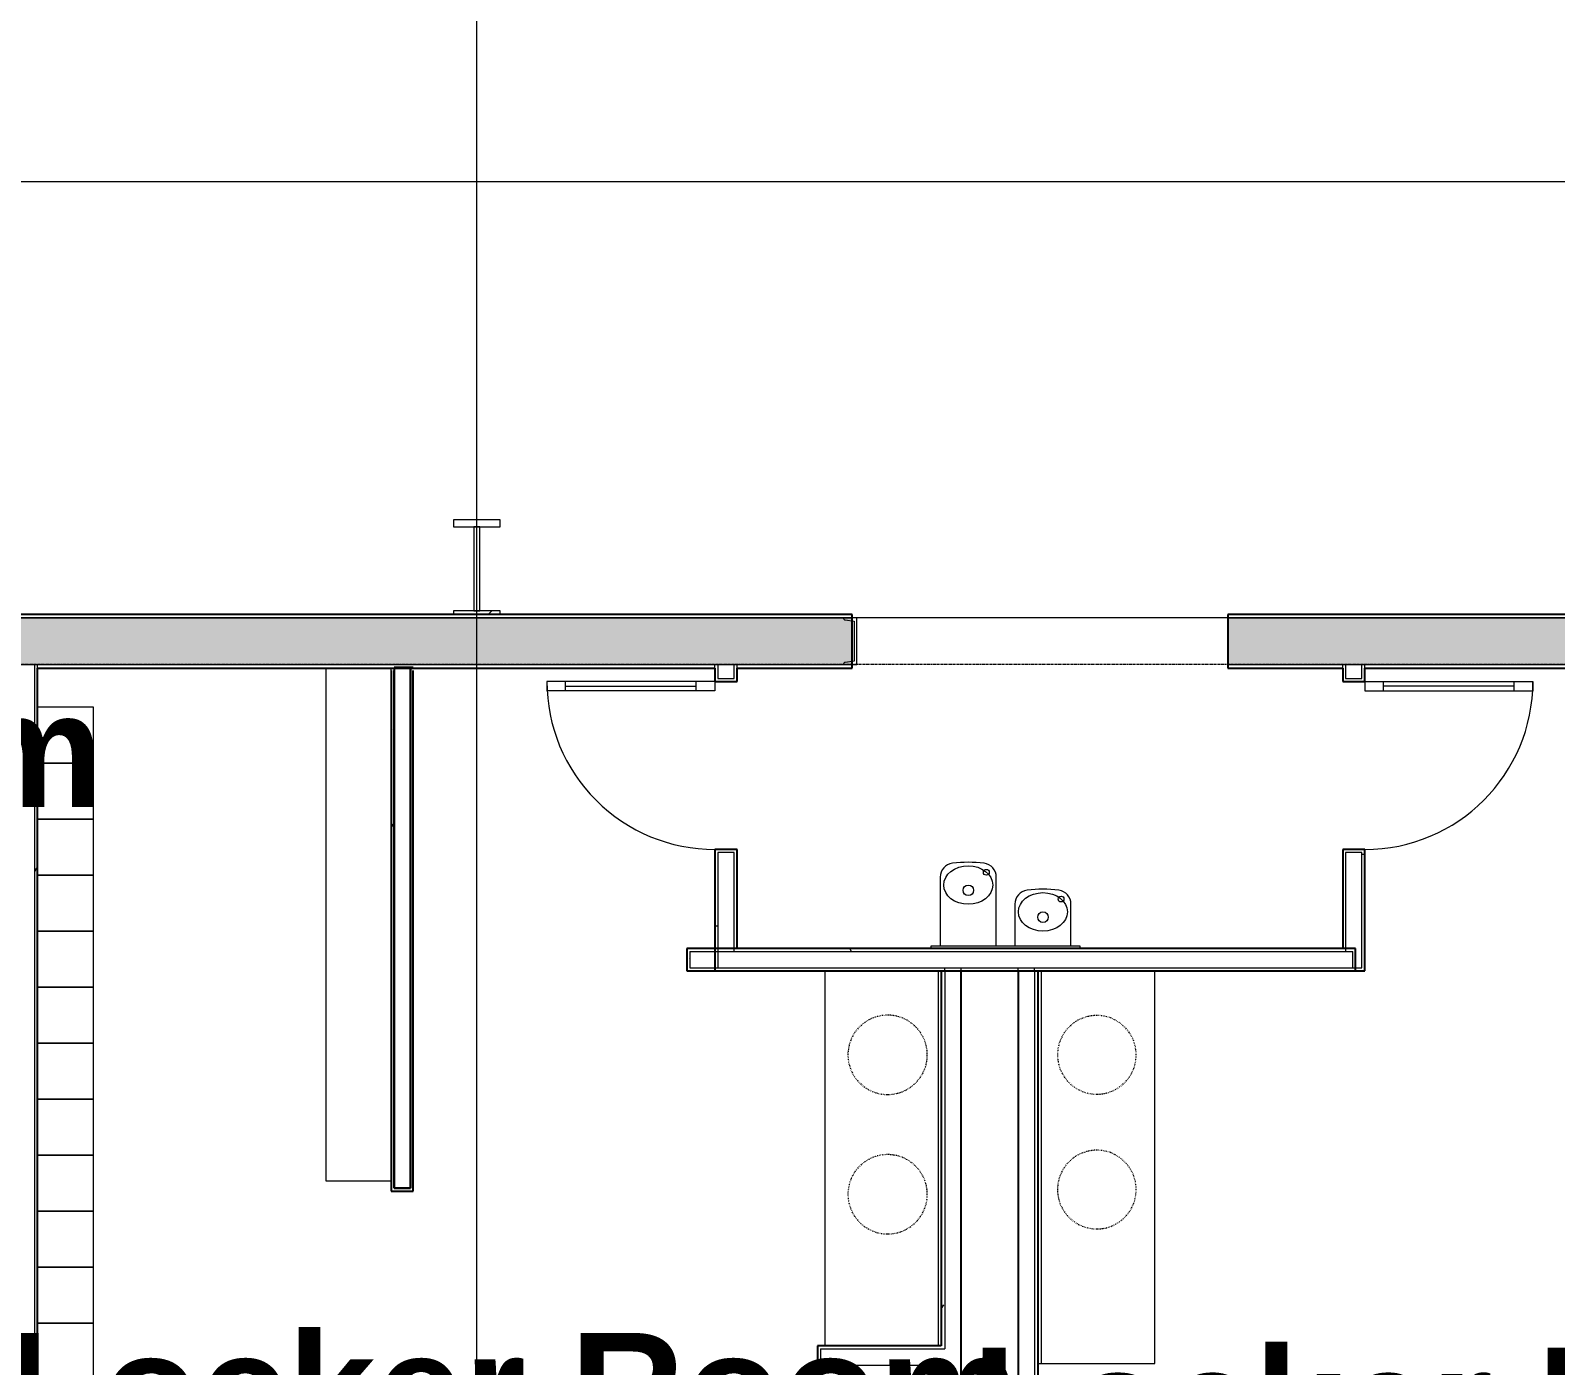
# Model space of a CAD drawing. Header units: inches. Extents: x 25557 to 33164, y -23509 to -20035.
# Drawn here: x 31238.6 to 31565.3, y -22519.7 to -22233.7 of the extents above; entities that cross this region are included whole.
import ezdxf

# ---------------------------------------------------------------- set-up
doc = ezdxf.new("R2010")
doc.units = ezdxf.units.IN
doc.header["$MEASUREMENT"] = 0
doc.linetypes.add('Dash dot dot', pattern=[0.8125, 0.25, -0.1875, 0, -0.1875, 0, -0.1875])
doc.linetypes.add('Grid Line 1_2_', pattern=[0.875, 0.5, -0.125, 0.125, -0.125])
for name, color, linetype, lineweight in [('A-DOOR', 31, 'Continuous', 9), ('A-DOOR-GLAZ', 31, 'Continuous', 15), ('A-FLOR', 192, 'Continuous', 9), ('A-WALL', 113, 'Continuous', 25), ('A-WALL-PATT', 111, 'Continuous', 25), ('I-FURN', 30, 'Continuous', 9), ('I-WALL', 2, 'Continuous', 9), ('L-SITE-WALL', 31, 'Continuous', 9), ('M-AREA-IDEN', 171, 'Continuous', 9), ('P-SANR-FIXT', 6, 'Continuous', 9), ('Q-CASE', 31, 'Continuous', 9), ('S-BEAM', 12, 'Continuous', 9), ('S-COLS', 52, 'Continuous', 9), ('S-GRID', 1, 'Continuous', 9)]:
    doc.layers.add(name, color=color, linetype=linetype, lineweight=lineweight)
doc.styles.add('Arial_B', font='arialbd.ttf', dxfattribs={"height": 24.354149})
pattern_1 = [(0, (5932.319, 0), (61.44, 15.36), [2.534, -43.546, 2.534, -43.546, -245.76]), (0, (5932.319, 0), (61.44, 15.36), [-92.16, 2.534, -89.626, 2.534, -43.546, -107.52]), (0, (5932.319, 0), (61.44, 15.36), [-230.4, 2.534, -28.186, 2.534, -74.266]), (120, (5955.359, 7.68), (-44.02215, 45.528601), [2.534, -43.546, 2.534, -43.546, -245.76]), (120, (5955.359, 7.68), (-44.02215, 45.528601), [-92.16, 2.534, -89.626, 2.534, -43.546, -107.52]), (120, (5955.359, 7.68), (-44.02215, 45.528601), [-230.4, 2.534, -28.186, 2.534, -74.266]), (240, (5963.039, 38.4), (-17.41785, -60.888601), [2.534, -43.546, 2.534, -43.546, -245.76]), (240, (5963.039, 38.4), (-17.41785, -60.888601), [-92.16, 2.534, -89.626, 2.534, -43.546, -107.52]), (240, (5963.039, 38.4), (-17.41785, -60.888601), [-230.4, 2.534, -28.186, 2.534, -74.266])]
pattern_2 = [(225, (31334.21, -22360.053), (19.00703, -19.00703), []), (225, (31334.21, -22388.853), (19.00703, -19.00703), [])]

# ---------------------------------------------------------------- blocks, each defined once
blk = doc.blocks.new('Vanity Counter Top w 2 Round Sink Holes - 72_-96054-Overall Floor Plan')
at = {"layer": 'Q-CASE', "color": 10, "lineweight": 13}
for p, q in [((-52.26, 0), (-52.26, -25)), ((-52.26, -0.75), (31.86, -0.75)), ((-52.26, -25), (31.86, -25))]:
    blk.add_line(p, q, dxfattribs=at)
at = {"layer": 'Q-CASE', "color": 9, "linetype": 'Dash dot dot'}
for centre, start, end in [((-15.01, -12.57), 360, 180), ((13.86, -12.57), 360, 180), ((-15.01, -12.57), 180, 0), ((13.86, -12.57), 180, 0)]:
    blk.add_arc(centre, 8.43, start, end, dxfattribs=at)
blk = doc.blocks.new('Furniture 8 - Furniture 1-2437-Overall Floor Plan')
at = {"layer": 'I-FURN', "color": 7}
for p, q in [((25350.61, -22496.3), (25350.61, -22606.18)), ((25364.61, -22496.8), (25364.61, -22496.3)), ((25350.61, -22606.18), (25364.61, -22606.18))]:
    blk.add_line(p, q, dxfattribs=at)
blk = doc.blocks.new('Vanity Counter Top w 2 Round Sink Holes - 72_-96088-Overall Floor Plan')
at = {"layer": 'Q-CASE', "color": 10, "lineweight": 13}
for p, q in [((-52.26, 25), (28.11, 25)), ((-52.26, 0.75), (28.11, 0.75))]:
    blk.add_line(p, q, dxfattribs=at)
at = {"layer": 'Q-CASE', "color": 9, "linetype": 'Dash dot dot'}
for centre, start, end in [((-19.76, 11.63), 360, 180), ((10.11, 11.63), 360, 180), ((-19.76, 11.63), 180, 0), ((10.11, 11.63), 180, 0)]:
    blk.add_arc(centre, 8.5, start, end, dxfattribs=at)
blk = doc.blocks.new('Locker-Double Stacked - 12_ x 12_-11070-Overall Floor Plan')
at = {"layer": 'I-FURN', "color": 7}
for p, q in [((6, 6), (-6, 6)), ((-6, 6), (-6, -6)), ((6, -6), (6, 6)), ((-6, -6), (6, -6))]:
    blk.add_line(p, q, dxfattribs=at)
blk = doc.blocks.new('Drinking_Fountain-Haws_Corporation-Wall_Mounted_1119 - 1119-11069-Overall Floor Plan')
at = {"layer": 'P-SANR-FIXT', "color": 7}
for p, q in [((13.07, 19.5), (13.07, 4.7)), ((25.07, 4.7), (25.07, 19.5)), ((29.07, 13.75), (29.07, 4.7)), ((41.07, 4.7), (41.07, 13.75)), ((43.07, 4.7), (11.07, 4.7)), ((11.07, 4.7), (11.07, 4.2)), ((43.07, 4.2), (43.07, 4.7))]:
    blk.add_line(p, q, dxfattribs=at)
for centre, radius in [((22.94, 20.55), 0.625), ((19.07, 16.69), 1.13), ((38.94, 14.82), 0.625), ((35.07, 10.94), 1.13)]:
    blk.add_circle(centre, radius, dxfattribs=at)
for centre, radius, start, end in [((16.07, 19.5), 3, 97.5776, 180), ((19.07, -3.05), 25.75, 82.4224, 97.5776), ((22.07, 19.5), 3, 360, 82.4224), ((32.07, 13.75), 3, 97.5776, 180), ((35.07, -8.8), 25.75, 82.4224, 97.5776), ((38.07, 13.75), 3, 360, 82.4224)]:
    blk.add_arc(centre, radius, start, end, dxfattribs=at)
for centre, ratio in [((19.07, 17.82), 0.786373), ((35.07, 12.07), 0.786365)]:
    blk.add_ellipse(centre, major_axis=(-5.25, 0), ratio=ratio, dxfattribs=at)
blk = doc.blocks.new('Locker Rooms and Restrooms_rvt-2-Overall Floor Plan')
at = {"layer": 'A-WALL-PATT', "lineweight": 9}
h = blk.add_hatch(dxfattribs=at)
h.set_pattern_fill('FP_19', style=0, pattern_type=2)
h.set_pattern_definition(pattern_1)
h.paths.add_polyline_path([(25384.14, -22482.37), (25384.14, -22370.8), (25383.52, -22370.8), (25383.52, -22482.37)], flags=0)
h = blk.add_hatch(dxfattribs=at)
h.set_pattern_fill('FP_19', style=0, pattern_type=2)
h.set_pattern_definition(pattern_1)
h.paths.add_polyline_path([(25387.64, -22481.74), (25388.27, -22481.74), (25388.27, -22370.18), (25387.64, -22370.18), (25387.64, -22414.15)], flags=0)
h = blk.add_hatch(dxfattribs=at)
h.set_pattern_fill('FP_19', style=0, pattern_type=2)
h.set_pattern_definition(pattern_1)
h.paths.add_polyline_path([(25589.52, -22434.55), (25590.14, -22434.55), (25590.14, -22430.43), (25446.89, -22430.43), (25446.89, -22434.55), (25447.52, -22434.55), (25447.52, -22431.05), (25589.52, -22431.05)], flags=0)
h = blk.add_hatch(dxfattribs=at)
h.set_pattern_fill('FP_19', style=0, pattern_type=2)
h.set_pattern_definition(pattern_1)
h.paths.add_polyline_path([(25590.14, -22435.18), (25590.14, -22434.55), (25521.39, -22434.55), (25521.39, -22435.18), (25534.55, -22435.18)], flags=0)
h.paths.add_polyline_path([(25502.14, -22435.18), (25502.14, -22434.55), (25446.89, -22434.55), (25446.89, -22435.18), (25501.39, -22435.18)], flags=0)
h.paths.add_polyline_path([(25517.89, -22435.18), (25517.89, -22434.55), (25505.64, -22434.55), (25505.64, -22435.18)], flags=0)
h = blk.add_hatch(dxfattribs=at)
h.set_pattern_fill('FP_19', style=0, pattern_type=2)
h.set_pattern_definition(pattern_1)
h.paths.add_polyline_path([(25501.39, -22691.3), (25502.14, -22691.3), (25502.14, -22519.68), (25501.39, -22519.68), (25501.39, -22685.29)], flags=0)
h.paths.add_polyline_path([(25502.14, -22516.18), (25502.14, -22435.18), (25501.39, -22435.18), (25501.39, -22516.18)], flags=0)
at = {"layer": 'A-WALL', "color": 7, "lineweight": 9}
for p, q in [((25447.52, -22431.05), (25447.52, -22434.55)), ((25447.52, -22431.05), (25589.52, -22431.05)), ((25589.52, -22434.55), (25589.52, -22431.05)), ((25447.52, -22434.55), (25502.14, -22434.55)), ((25502.14, -22435.18), (25502.14, -22434.55)), ((25505.64, -22435.18), (25505.64, -22434.55)), ((25505.64, -22434.55), (25517.89, -22434.55)), ((25517.89, -22435.18), (25517.89, -22434.55)), ((25521.39, -22435.18), (25521.39, -22434.55)), ((25521.39, -22434.55), (25589.52, -22434.55)), ((25502.14, -22435.18), (25502.14, -22516.18)), ((25521.39, -22435.18), (25521.39, -22691.3)), ((25475.52, -22516.18), (25475.52, -22519.68)), ((25475.52, -22516.18), (25501.39, -22516.18)), ((25501.39, -22516.18), (25502.14, -22516.18)), ((25475.52, -22519.68), (25501.39, -22519.68)), ((25501.39, -22519.68), (25502.14, -22519.68)), ((25502.14, -22519.68), (25502.14, -22691.3))]:
    blk.add_line(p, q, dxfattribs=at)
at = {"layer": 'I-WALL', "color": 250, "lineweight": 25}
for p, q in [((25383.52, -22370.8), (25383.52, -22482.37)), ((25384.14, -22370.18), (25384.14, -22481.74)), ((25387.64, -22370.18), (25384.14, -22370.18)), ((25384.14, -22481.74), (25384.14, -22370.8)), ((25387.64, -22481.74), (25387.64, -22370.18)), ((25388.27, -22370.18), (25387.64, -22370.18)), ((25387.64, -22370.18), (25387.64, -22481.74)), ((25388.27, -22481.74), (25388.27, -22370.8)), ((25590.14, -22430.43), (25446.89, -22430.43)), ((25446.89, -22430.43), (25446.89, -22431.05)), ((25446.89, -22431.05), (25446.89, -22434.55)), ((25590.14, -22431.05), (25590.14, -22430.43)), ((25590.14, -22434.55), (25590.14, -22431.05)), ((25446.89, -22434.55), (25446.89, -22435.18)), ((25590.14, -22435.18), (25590.14, -22434.55)), ((25446.89, -22435.18), (25501.39, -22435.18)), ((25501.39, -22435.18), (25501.39, -22515.55)), ((25505.64, -22695.43), (25505.64, -22435.18)), ((25505.64, -22435.18), (25517.89, -22435.18)), ((25517.89, -22435.18), (25517.89, -22695.43)), ((25522.14, -22691.3), (25522.14, -22435.18)), ((25522.14, -22435.18), (25590.14, -22435.18)), ((25383.52, -22482.37), (25384.14, -22482.37)), ((25384.14, -22481.74), (25387.64, -22481.74)), ((25387.64, -22481.74), (25384.14, -22481.74)), ((25384.14, -22482.37), (25388.27, -22482.37)), ((25388.27, -22482.37), (25388.27, -22481.74)), ((25501.39, -22515.55), (25474.89, -22515.55)), ((25474.89, -22515.55), (25474.89, -22516.18)), ((25474.89, -22516.18), (25474.89, -22519.68)), ((25474.89, -22519.68), (25474.89, -22520.3))]:
    blk.add_line(p, q, dxfattribs=at)
at = {"lineweight": 9}
for name, p in [('Furniture 8 - Furniture 1-2437-Overall Floor Plan', (18.9, 126)), ('Drinking_Fountain-Haws_Corporation-Wall_Mounted_1119 - 1119-11069-Overall Floor Plan', (25488.1, -22434.62))]:
    blk.add_blockref(name, p, dxfattribs=at)
for name, p, rotation in [('Locker-Double Stacked - 12_ x 12_-11070-Overall Floor Plan', (25313.77, -22384.68), 270), ('Locker-Double Stacked - 12_ x 12_-11070-Overall Floor Plan', (25313.77, -22396.68), 270), ('Locker-Double Stacked - 12_ x 12_-11070-Overall Floor Plan', (25313.77, -22408.68), 270), ('Locker-Double Stacked - 12_ x 12_-11070-Overall Floor Plan', (25313.77, -22420.68), 270), ('Locker-Double Stacked - 12_ x 12_-11070-Overall Floor Plan', (25313.77, -22432.68), 270), ('Vanity Counter Top w 2 Round Sink Holes - 72_-96088-Overall Floor Plan', (25501.52, -22463.29), 90.00000000000001), ('Vanity Counter Top w 2 Round Sink Holes - 72_-96054-Overall Floor Plan', (25522.14, -22467.04), 89.99999999999999), ('Locker-Double Stacked - 12_ x 12_-11070-Overall Floor Plan', (25313.77, -22444.68), 270), ('Locker-Double Stacked - 12_ x 12_-11070-Overall Floor Plan', (25313.77, -22456.68), 270), ('Locker-Double Stacked - 12_ x 12_-11070-Overall Floor Plan', (25313.77, -22468.68), 270), ('Locker-Double Stacked - 12_ x 12_-11070-Overall Floor Plan', (25313.77, -22480.68), 270), ('Locker-Double Stacked - 12_ x 12_-11070-Overall Floor Plan', (25313.77, -22492.68), 270), ('Locker-Double Stacked - 12_ x 12_-11070-Overall Floor Plan', (25313.77, -22504.68), 270), ('Locker-Double Stacked - 12_ x 12_-11070-Overall Floor Plan', (25313.77, -22516.68), 270)]:
    blk.add_blockref(name, p, dxfattribs=dict(at, rotation=rotation))
blk = doc.blocks.new('columns and girder2 - one-V27-Overall Floor Plan')
at = {"layer": 'S-BEAM'}
h = blk.add_hatch(dxfattribs=at)
h.set_pattern_fill('FP_28', color=256, style=0, pattern_type=2)
h.set_pattern_definition(pattern_2)
h.paths.add_polyline_path([(5, -1.25), (-5, -1.25), (-5, -2), (5, -2)], flags=0)
h.paths.add_polyline_path([(-5, -20), (-5, -21.5), (5, -21.5), (5, -20)], flags=0)
h.paths.add_polyline_path([(5, -1204.75), (-5, -1204.75), (-5, -1206.25), (5, -1206.25)], flags=0)
h.paths.add_polyline_path([(5, -1224.25), (-5, -1224.25), (-5, -1225), (5, -1225)], flags=0)
h = blk.add_hatch(dxfattribs=at)
h.set_pattern_fill('FP_28', color=256, style=0, pattern_type=2)
h.set_pattern_definition(pattern_2)
h.paths.add_polyline_path([(-0.63, -2), (-0.63, -20), (0.62, -20), (0.62, -2)], flags=0)
h.paths.add_polyline_path([(-0.63, -1206.25), (-0.63, -1224.25), (0.62, -1224.25), (0.62, -1206.25)], flags=0)
at = {"layer": 'S-BEAM', "lineweight": 15}
for p, q in [((-5, -1.25), (-5, -2)), ((-5, -2), (5, -2)), ((0.62, -2), (-0.63, -2)), ((-0.63, -2), (-0.63, -20)), ((0.62, -20), (0.62, -2)), ((5, -2), (5, -1.25)), ((5, -20), (-5, -20)), ((-5, -20), (-5, -21.5)), ((-5, -21.5), (5, -21.5)), ((-0.63, -20), (0.62, -20)), ((5, -21.5), (5, -20))]:
    blk.add_line(p, q, dxfattribs=at)
blk = doc.blocks.new('Single-Glass 1 - 36_ x 84_-735755-Overall Floor Plan')
at = {"layer": 'A-DOOR', "lineweight": 13}
for p, q in [((16, 34.375), (16, 38.375)), ((18, 38.375), (16, 38.375)), ((18, 34.375), (18, 38.375)), ((16, 34.375), (18, 34.375)), ((16, 6.375), (18, 6.375)), ((16, 2.375), (16, 6.375)), ((18, 2.375), (18, 6.375)), ((18, 2.375), (16, 2.375))]:
    blk.add_line(p, q, dxfattribs=at)
at = {"layer": 'A-DOOR'}
for p, q in [((16, 6.375), (16, 34.375)), ((18, 6.375), (18, 34.375))]:
    blk.add_line(p, q, dxfattribs=at)
blk.add_arc((18, 2.375), 36, 90, 180, dxfattribs=at)
at = {"layer": 'A-DOOR-GLAZ'}
blk.add_line((17, 34.375), (17, 6.375), dxfattribs=at)
blk = doc.blocks.new('Single-Glass 1 - 36_ x 84_-735914-Overall Floor Plan')
at = {"layer": 'A-DOOR', "lineweight": 13}
for p, q in [((16, -2.375), (16, -6.375)), ((18, -2.375), (16, -2.375)), ((18, -2.375), (18, -6.375)), ((16, -6.375), (18, -6.375)), ((16, -34.375), (16, -38.375)), ((16, -34.375), (18, -34.375)), ((18, -34.375), (18, -38.375)), ((18, -38.375), (16, -38.375))]:
    blk.add_line(p, q, dxfattribs=at)
at = {"layer": 'A-DOOR'}
for p, q in [((16, -6.375), (16, -34.375)), ((18, -6.375), (18, -34.375))]:
    blk.add_line(p, q, dxfattribs=at)
blk.add_arc((18, -2.375), 36, 180, 270, dxfattribs=at)
at = {"layer": 'A-DOOR-GLAZ'}
blk.add_line((17, -34.375), (17, -6.375), dxfattribs=at)

msp = doc.modelspace()

# ---------------------------------------------------------------- hatches: boundary and pattern name
at = {"layer": 'A-WALL-PATT', "lineweight": 9}
h = msp.add_hatch(dxfattribs=at)
h.set_pattern_fill('FP_20', color=256, style=0, pattern_type=2)
h.set_pattern_definition([(161.57, (5933.279, 0.96), (-7.6802237, -0.0009796), [0, -54.643, 6.067, 0]), (18.43, (5931.359, 0.96), (-7.6802237, 0.0009796), [0, -54.643, 6.067, 0]), (108.43, (5933.279, 0.96), (3.8382953, -19.20136532), [18.211, -42.499]), (71.57, (5931.359, 0.96), (3.8382953, 19.20136532), [18.211, -42.499])])
h.paths.add_polyline_path([(31671.96, -22369.55), (31671.96, -22359.55), (31495.08, -22359.55), (31495.08, -22369.55), (31605.11, -22369.55)], flags=0)
h.paths.add_polyline_path([(31414.58, -22369.55), (31414.58, -22359.55), (31093.08, -22359.55), (31093.08, -22369.55), (31397.75, -22369.55)], flags=0)
h.paths.add_polyline_path([(31040.46, -22369.55), (31040.46, -22359.55), (30851.83, -22359.55), (30851.83, -22369.55), (31039.83, -22369.55)], flags=0)
h.paths.add_polyline_path([(30777.96, -22369.55), (30777.96, -22359.55), (30562.33, -22359.55), (30562.33, -22369.55), (30637.45, -22369.55)], flags=0)
h.paths.add_polyline_path([(28730.96, -22369.55), (28730.96, -22359.55), (28713.71, -22359.55), (28713.71, -22369.55)], flags=0)
h = msp.add_hatch(dxfattribs=at)
h.set_pattern_fill('FP_19', color=256, style=0, pattern_type=2)
h.set_pattern_definition(pattern_1)
h.paths.add_polyline_path([(31240.08, -22787.3), (31240.08, -22369.55), (31239.46, -22369.55), (31239.46, -22787.3)], flags=0)
h = msp.add_hatch(dxfattribs=at)
h.set_pattern_fill('FP_19', color=256, style=0, pattern_type=2)
h.set_pattern_definition(pattern_1)
h.paths.add_polyline_path([(31385.21, -22434.55), (31385.83, -22434.55), (31385.83, -22409.8), (31387.58, -22409.8), (31387.58, -22409.18), (31385.21, -22409.18), (31385.21, -22430.43)], flags=0)
h.paths.add_polyline_path([(31387.58, -22373.18), (31387.58, -22372.55), (31385.83, -22372.55), (31385.83, -22369.55), (31385.21, -22369.55), (31385.21, -22373.18)], flags=0)
h = msp.add_hatch(dxfattribs=at)
h.set_pattern_fill('FP_19', color=256, style=0, pattern_type=2)
h.set_pattern_definition(pattern_1)
h.paths.add_polyline_path([(31524.46, -22434.55), (31524.46, -22409.18), (31522.08, -22409.18), (31522.08, -22409.8), (31523.83, -22409.8), (31523.83, -22434.55)], flags=0)
h.paths.add_polyline_path([(31522.08, -22373.18), (31524.46, -22373.18), (31524.46, -22369.55), (31523.83, -22369.55), (31523.83, -22372.55), (31522.08, -22372.55)], flags=0)
h = msp.add_hatch(dxfattribs=at)
h.set_pattern_fill('FP_19', color=256, style=0, pattern_type=2)
h.set_pattern_definition(pattern_1)
h.paths.add_polyline_path([(31520.33, -22431.05), (31520.33, -22430.43), (31389.33, -22430.43), (31389.33, -22431.05), (31466.87, -22431.05)], flags=0)

# ---------------------------------------------------------------- linework, layer by layer
at = {"layer": 'A-FLOR'}
msp.add_line((30535.71, -22266.05), (31942.96, -22266.05), dxfattribs=at)
at = {"layer": 'A-WALL', "lineweight": 9}
for p, q in [((31093.08, -22359.55), (31414.58, -22359.55)), ((31495.08, -22359.55), (31671.96, -22359.55)), ((31093.08, -22369.55), (31414.58, -22369.55)), ((31239.46, -22369.55), (31239.46, -22787.3)), ((31240.08, -22370.3), (31240.08, -22369.55)), ((31385.21, -22370.3), (31385.21, -22369.55)), ((31385.83, -22369.55), (31385.83, -22372.55)), ((31389.33, -22372.55), (31389.33, -22369.55)), ((31389.96, -22370.3), (31389.96, -22369.55)), ((31495.08, -22369.55), (31671.96, -22369.55)), ((31519.71, -22370.3), (31519.71, -22369.55)), ((31520.33, -22369.55), (31520.33, -22372.55)), ((31523.83, -22372.55), (31523.83, -22369.55)), ((31524.46, -22370.3), (31524.46, -22369.55)), ((31385.83, -22372.55), (31389.33, -22372.55)), ((31520.33, -22372.55), (31523.83, -22372.55)), ((31385.83, -22409.8), (31385.83, -22434.55)), ((31389.33, -22409.8), (31385.83, -22409.8)), ((31389.33, -22431.05), (31389.33, -22409.8)), ((31520.33, -22409.8), (31520.33, -22431.05)), ((31523.83, -22409.8), (31520.33, -22409.8)), ((31523.83, -22434.55), (31523.83, -22409.8)), ((31389.33, -22431.05), (31520.33, -22431.05)), ((31385.83, -22434.55), (31523.83, -22434.55))]:
    msp.add_line(p, q, dxfattribs=at)
at = {"layer": 'I-WALL', "lineweight": 25}
for p, q in [((31240.08, -22786.55), (31240.08, -22370.3)), ((31385.21, -22370.3), (31385.21, -22373.18)), ((31389.96, -22373.18), (31389.96, -22370.3)), ((31519.71, -22370.3), (31519.71, -22373.18)), ((31524.46, -22373.18), (31524.46, -22370.3)), ((31385.21, -22373.18), (31389.96, -22373.18)), ((31519.71, -22373.18), (31524.46, -22373.18)), ((31385.21, -22409.18), (31385.21, -22435.18)), ((31389.96, -22409.18), (31385.21, -22409.18)), ((31389.96, -22430.43), (31389.96, -22409.18)), ((31519.71, -22409.18), (31519.71, -22430.43)), ((31524.46, -22409.18), (31519.71, -22409.18)), ((31524.46, -22435.18), (31524.46, -22409.18)), ((31519.71, -22430.43), (31389.96, -22430.43)), ((31385.21, -22435.18), (31524.46, -22435.18))]:
    msp.add_line(p, q, dxfattribs=at)
at = {"layer": 'L-SITE-WALL', "lineweight": 25}
for p, q in [((31414.58, -22358.8), (31093.08, -22358.8)), ((31414.58, -22370.3), (31414.58, -22358.8)), ((31671.96, -22358.8), (31495.08, -22358.8)), ((31495.08, -22358.8), (31495.08, -22370.3)), ((31240.08, -22370.3), (31385.21, -22370.3)), ((31389.96, -22370.3), (31414.58, -22370.3)), ((31495.08, -22370.3), (31519.71, -22370.3)), ((31524.46, -22370.3), (31671.96, -22370.3))]:
    msp.add_line(p, q, dxfattribs=at)
at = {"layer": 'S-COLS', "lineweight": 15}
for p, q in [((31415.58, -22359.55), (31412.69, -22359.55)), ((31415.58, -22369.55), (31415.58, -22359.55)), ((31413.13, -22359.99), (31415.06, -22360.29)), ((31415.06, -22360.29), (31415.06, -22368.81)), ((31412.69, -22369.55), (31415.58, -22369.55)), ((31415.06, -22368.81), (31413.13, -22369.12))]:
    msp.add_line(p, q, dxfattribs=at)
for centre, start, end in [((31413.13, -22359.55), 180, 270), ((31413.13, -22369.55), 90, 180)]:
    msp.add_arc(centre, 0.436, start, end, dxfattribs=at)
at = {"layer": 'S-GRID', "linetype": 'Grid Line 1_2_'}
for p, q in [((31334.21, -23095.8), (31334.21, -20550.05)), ((31334.21, -23413.24), (31334.21, -20902.43)), ((32651.38, -22359.55), (28585.83, -22359.55)), ((33029.79, -22359.55), (28669.83, -22359.55)), ((32933.79, -22369.55), (28669.83, -22369.55))]:
    msp.add_line(p, q, dxfattribs=at)

# ---------------------------------------------------------------- block references
at = {"lineweight": 5}
msp.add_blockref('Locker Rooms and Restrooms_rvt-2-Overall Floor Plan', (5932.32, 0), dxfattribs=at)
at = {"layer": 'A-DOOR'}
for name, p, rotation in [('Single-Glass 1 - 36_ x 84_-735755-Overall Floor Plan', (31387.58, -22391.18), 90.00000000000203), ('Single-Glass 1 - 36_ x 84_-735914-Overall Floor Plan', (31522.08, -22391.18), 89.99999999999795)]:
    msp.add_blockref(name, p, dxfattribs=dict(at, rotation=rotation))
at = {"layer": 'S-BEAM', "rotation": 180}
msp.add_blockref('columns and girder2 - one-V27-Overall Floor Plan', (31334.21, -22360.05), dxfattribs=at)

# ---------------------------------------------------------------- texts
at = {"layer": 'M-AREA-IDEN', "attachment_point": 2, "line_spacing_factor": 0.938532, "style": 'Arial_B'}
for s, insert, char_height, width in [('Restroom', (31174.82, -22375.74), 24.354, 184.32), ('Locker Room\\PMen', (31341.85, -22512.78), 24.3541, 252.288), ('Locker Room\\PWomen', (31549, -22515.91), 24.3541, 252.288)]:
    msp.add_mtext(s, dxfattribs=dict(at, insert=insert, char_height=char_height, width=width))

doc.saveas('drawing.dxf')
